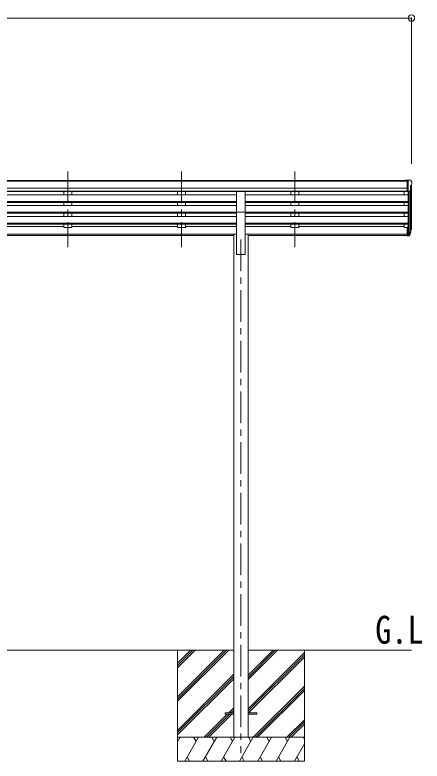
# Model space of a CAD drawing. Units: millimetres, scale not verified. Extents: x -11243 to 11243, y -7760 to 7760.
# Drawn here: x 4380 to 6949, y -4708 to 5 of the extents above; entities that cross this region are included whole.
import ezdxf
from ezdxf.enums import TextEntityAlignment as Align

# ---------------------------------------------------------------- set-up
doc = ezdxf.new("R2010")
doc.units = ezdxf.units.MM
doc.header["$LTSCALE"] = 40
doc.header["$PDMODE"] = 32
doc.header["$PDSIZE"] = 40
doc.linetypes.add('CHAIN1', pattern=[8, 5, -1, 1, -1])
for name, color, linetype, lineweight in [('0-0_0', 7, 'Continuous', 9), ('0-1_本体', 5, 'CHAIN1', 9), ('0-3_ELV2', 4, 'Continuous', 9), ('0-6_OTH_LINE', 6, 'Continuous', 9)]:
    doc.layers.add(name, color=color, linetype=linetype, lineweight=lineweight)
doc.layers.add('0-7_SHAPE', color=7, linetype='Continuous')
doc.styles.add('ＭＳ ゴシック', font='')
doc.styles.get('ＭＳ ゴシック').set_extended_font_data('MS Gothic')

msp = doc.modelspace()

# ---------------------------------------------------------------- linework, layer by layer
at = {"layer": '0-0_0'}
for p, q in [((2951.48, -4008.16), (5761.08, -4008.16)), ((5406.28, -4008.16), (5406.28, -4708.15)), ((5406.28, -4302.33), (5700.46, -4008.16)), ((5406.28, -4316.47), (5714.6, -4008.16)), ((5406.28, -4330.62), (5728.74, -4008.16)), ((5406.28, -4118.49), (5516.61, -4008.16)), ((5406.28, -4104.34), (5502.46, -4008.16)), ((5406.28, -4090.2), (5488.32, -4008.16)), ((5851.48, -4008.16), (6882.28, -4008.16)), ((5851.48, -4193.79), (6037.11, -4008.16)), ((5851.48, -4179.64), (6022.96, -4008.16)), ((5851.48, -4165.5), (6008.82, -4008.16)), ((5851.48, -4377.63), (6206.28, -4022.83)), ((5851.48, -4391.77), (6206.28, -4036.98)), ((5853.74, -4403.66), (6206.28, -4051.12)), ((6206.28, -4008.16), (6206.28, -4708.15)), ((5406.28, -4514.46), (5761.08, -4159.67)), ((5406.28, -4528.61), (5761.08, -4173.81)), ((5406.28, -4542.75), (5761.08, -4187.95)), ((5883.08, -4558.15), (6206.28, -4234.97)), ((5897.23, -4558.15), (6206.28, -4249.11)), ((5911.37, -4558.15), (6206.28, -4263.25)), ((5729.22, -4403.66), (5761.08, -4371.8)), ((5574.72, -4558.15), (5720.22, -4412.66)), ((5588.86, -4558.15), (5734.36, -4412.66)), ((5603, -4558.15), (5748.5, -4412.66)), ((5743.36, -4403.66), (5761.08, -4385.94)), ((5757.5, -4403.66), (5761.08, -4400.08)), ((6095.22, -4558.15), (6206.28, -4447.1)), ((6109.36, -4558.15), (6206.28, -4461.24)), ((6123.5, -4558.15), (6206.28, -4475.38)), ((6206.28, -4558.15), (5406.28, -4558.15)), ((5406.28, -4585.66), (5422.15, -4558.15)), ((5451.02, -4708.15), (5537.62, -4558.15)), ((5522.62, -4584.14), (5507.62, -4558.15)), ((5566.49, -4708.15), (5653.1, -4558.15)), ((5638.09, -4584.14), (5623.09, -4558.15)), ((5681.96, -4708.15), (5768.56, -4558.15)), ((5753.56, -4584.14), (5738.56, -4558.15)), ((5797.43, -4708.15), (5884.03, -4558.15)), ((5869.03, -4584.14), (5854.03, -4558.15)), ((5912.9, -4708.15), (5999.51, -4558.15)), ((5984.5, -4584.14), (5969.5, -4558.15)), ((6028.37, -4708.15), (6114.98, -4558.15)), ((6084.97, -4558.15), (6099.98, -4584.14)), ((6200.44, -4558.15), (6206.28, -4568.25)), ((6143.84, -4708.15), (6206.28, -4600.02)), ((5406.28, -4708.15), (6206.28, -4708.15)), ((5466.02, -4682.18), (5481.02, -4708.15)), ((5581.49, -4682.18), (5596.49, -4708.15)), ((5696.96, -4682.17), (5711.96, -4708.15)), ((5812.43, -4682.17), (5827.43, -4708.15)), ((5927.9, -4682.18), (5942.9, -4708.15)), ((6043.37, -4682.18), (6058.37, -4708.15)), ((6158.84, -4682.18), (6173.84, -4708.15))]:
    msp.add_line(p, q, dxfattribs=at)
at = {"layer": '0-1_本体'}
for p, q in [((4714.28, -983.75), (4714.28, -1461.27)), ((4714.28, -983.75), (4714.28, -1461.27)), ((5430.28, -983.75), (5430.28, -1461.27)), ((5430.28, -983.75), (5430.28, -1461.27)), ((6146.28, -983.75), (6146.28, -1461.27)), ((6146.28, -983.75), (6146.28, -1461.27)), ((5806.28, -1414.59), (5806.28, -4658.16))]:
    msp.add_line(p, q, dxfattribs=at)
at = {"layer": '0-3_ELV2'}
for p, q in [((6855.78, -1041.1), (1856.78, -1041.1)), ((6855.78, -1046.32), (1856.78, -1046.32)), ((6855.78, -1039.5), (6845.78, -1039.58)), ((6845.78, -1041.1), (6845.78, -1039.58)), ((6855.78, -1111.48), (6855.78, -1039.5)), ((6874.28, -1039.5), (6855.78, -1039.5)), ((6862.28, -1112.48), (6862.28, -1039.5)), ((6874.28, -1039.5), (6876.61, -1039.64)), ((6876.28, -1074.01), (6876.28, -1090.29)), ((6881.74, -1070.68), (6876.43, -1073.75)), ((6877.37, -1040.06), (6881.43, -1045.87)), ((6882.28, -1070.07), (6882.28, -1336.51)), ((6884.28, -1048.87), (6884.28, -1049.5)), ((6855.78, -1089.85), (1856.78, -1089.85)), ((6855.78, -1107.7), (1856.78, -1107.7)), ((5778.78, -1110.95), (2933.78, -1110.95)), ((4689.28, -1110.95), (4689.28, -1131.4)), ((4739.28, -1110.95), (4739.28, -1131.4)), ((5405.28, -1110.95), (5405.28, -1131.4)), ((5455.28, -1110.95), (5455.28, -1131.4)), ((5778.78, -1241.93), (5778.78, -1110.13)), ((5778.78, -1110.13), (5833.78, -1110.13)), ((5833.78, -1241.93), (5833.78, -1110.13)), ((6855.78, -1111.05), (5833.78, -1111.05)), ((6121.28, -1110.95), (6121.28, -1131.4)), ((6171.28, -1110.95), (6171.28, -1131.4)), ((6837.28, -1110.95), (6837.28, -1131.4)), ((6855.78, -1111.48), (6862.28, -1111.48)), ((6862.28, -1112.48), (6867.48, -1112.16)), ((6862.28, -1112.48), (6862.28, -1336.88)), ((6868.27, -1112.01), (6868.28, -1381.66)), ((6869.9, -1110.67), (6878.9, -1095.08)), ((6877.3, -1097.84), (6877.3, -1363.22)), ((5778.78, -1131.4), (2933.78, -1131.4)), ((5778.78, -1173.28), (2933.78, -1173.28)), ((5778.78, -1174.78), (2933.78, -1174.78)), ((5833.78, -1131.4), (6862.28, -1131.4)), ((5833.78, -1173.28), (6862.28, -1173.28)), ((5833.78, -1174.78), (6862.28, -1174.78)), ((5778.78, -1179.09), (2933.78, -1179.09)), ((5778.78, -1199.89), (2933.78, -1199.89)), ((4689.28, -1179.09), (4689.28, -1199.89)), ((4739.28, -1179.09), (4739.28, -1199.89)), ((5405.28, -1179.09), (5405.28, -1199.89)), ((5455.28, -1179.09), (5455.28, -1199.89)), ((5833.78, -1179.09), (6862.28, -1179.09)), ((5833.78, -1199.89), (6862.28, -1199.89)), ((6121.28, -1179.09), (6121.28, -1199.89)), ((6171.28, -1179.09), (6171.28, -1199.89)), ((6837.28, -1179.09), (6837.28, -1199.89)), ((5778.78, -1241.77), (2933.78, -1241.77)), ((5778.78, -1243.27), (2933.78, -1243.27)), ((5778.78, -1247.59), (2933.78, -1247.59)), ((5778.78, -1268.39), (2933.78, -1268.39)), ((4689.28, -1247.59), (4689.28, -1268.39)), ((4739.28, -1247.59), (4739.28, -1268.39)), ((5405.28, -1247.59), (5405.28, -1268.39)), ((5455.28, -1247.59), (5455.28, -1268.39)), ((5778.78, -1241.93), (5778.78, -1508.16)), ((5778.78, -1241.93), (5833.78, -1241.93)), ((5833.78, -1241.77), (6862.28, -1241.77)), ((5833.78, -1241.93), (5833.78, -1508.16)), ((5833.78, -1243.27), (6862.28, -1243.27)), ((5833.78, -1247.59), (6862.28, -1247.59)), ((5833.78, -1268.39), (6862.28, -1268.39)), ((6121.28, -1247.59), (6121.28, -1268.39)), ((6171.28, -1247.59), (6171.28, -1268.39)), ((6837.28, -1268.39), (6837.28, -1247.59)), ((5778.78, -1310.26), (2933.78, -1310.26)), ((5778.78, -1311.76), (2933.78, -1311.76)), ((5778.78, -1316.08), (2933.78, -1316.08)), ((4689.28, -1316.08), (4689.28, -1337.51)), ((4739.28, -1316.08), (4739.28, -1337.51)), ((5405.28, -1316.08), (5405.28, -1337.51)), ((5455.28, -1316.08), (5455.28, -1337.51)), ((5833.78, -1310.26), (6862.28, -1310.26)), ((5833.78, -1311.76), (6862.28, -1311.76)), ((5833.78, -1316.08), (6862.28, -1316.08)), ((6121.28, -1316.08), (6121.28, -1337.51)), ((6171.28, -1316.08), (6171.28, -1337.51)), ((6837.28, -1316.08), (6837.28, -1337.51)), ((4689.28, -1332.57), (4023.28, -1332.57)), ((4739.28, -1337.51), (4689.28, -1337.51)), ((5405.28, -1332.57), (4739.28, -1332.57)), ((5455.28, -1337.51), (5405.28, -1337.51)), ((5778.78, -1332.57), (5455.28, -1332.57)), ((5833.78, -1332.57), (6121.28, -1332.57)), ((6171.28, -1337.51), (6121.28, -1337.51)), ((6837.28, -1332.57), (6171.28, -1332.57)), ((6837.28, -1337.51), (6855.78, -1337.51)), ((6855.78, -1336.88), (6855.78, -1390.91)), ((6855.78, -1336.88), (6862.28, -1336.88)), ((6862.28, -1336.88), (6862.28, -1391.65)), ((6868.71, -1381.23), (6876.47, -1365.83)), ((6877.91, -1366.18), (6869.72, -1382.36)), ((6880.58, -1349.69), (6877.3, -1356.75)), ((6881.18, -1351.07), (6877.3, -1359.02)), ((6878.87, -1362.34), (6878.53, -1366.75)), ((5761.08, -1379.58), (2951.48, -1379.58)), ((5761.08, -1380.98), (2951.48, -1380.98)), ((5761.08, -1388.67), (2951.48, -1388.67)), ((5761.08, -1379.16), (5761.08, -4558.16)), ((5761.08, -1379.16), (5778.78, -1379.16)), ((5851.48, -1379.16), (5833.78, -1379.16)), ((5851.48, -1379.16), (5851.48, -4558.16)), ((5851.48, -1379.58), (6855.78, -1379.58)), ((5851.48, -1380.98), (6855.78, -1380.98)), ((6855.78, -1388.67), (5851.48, -1388.67)), ((6855.78, -1377.01), (6862.28, -1377.01)), ((6855.78, -1381.89), (6862.28, -1381.89)), ((6855.78, -1390.91), (6862.28, -1390.91)), ((6862.28, -1381.91), (6867.41, -1381.91)), ((6862.28, -1383.72), (6867.12, -1383.72)), ((6862.28, -1391.65), (6867.12, -1391.65)), ((6878.53, -1366.75), (6869.72, -1390.3)), ((5778.78, -1508.16), (5833.78, -1508.16)), ((5706.28, -4403.66), (5706.28, -4412.66)), ((5706.28, -4403.66), (5761.08, -4403.66)), ((5706.28, -4412.66), (5761.08, -4412.66)), ((5851.48, -4403.66), (5906.28, -4403.66)), ((5851.48, -4412.66), (5906.28, -4412.66)), ((5906.28, -4403.66), (5906.28, -4412.66))]:
    msp.add_line(p, q, dxfattribs=at)
for centre, radius, start, end in [((6876.58, -1074.01), 0.3, 120, 180), ((6876.55, -1040.64), 1, 35, 86.5), ((6881.28, -1048.87), 3, 0, 87), ((6877.37, -1066.31), 6.18, 315.00103, 354.2965), ((6682.28, -1049.5), 202, 355.05096, 0), ((6867.3, -1109.17), 3, 273.5, 330), ((6876.58, -1090.29), 0.3, 180, 265.2833), ((6876.3, -1093.58), 3, 330, 85.2833), ((6851.69, -1340.19), 30.41, 341.80266, 352.8448), ((6853.09, -1341.95), 29.53, 342.01856, 353.49194)]:
    msp.add_arc(centre, radius, start, end, dxfattribs=at)
for centre, major_axis, ratio, start_param, end_param in [((6792.36, -1342.29), (88.05, 0), 0.90356, 5.9828017, 6.0168888), ((6877.56, -1362.34), (-1.3, 0), 0.90356, 2.9359903, 4.9130961), ((6791.64, -1346.15), (89.07, 0), 0.90356, 6.0316505, 6.077583), ((6794.41, -1335.71), (-87.93, 4.42), 0.541684, 3.060334, 3.2172517), ((6793.62, -1342.38), (89.06, 1.43), 0.57596, 6.1985533, 6.3701348), ((6867.12, -1381.01), (3, 0), 0.90356, 4.712389, 5.7595865), ((6867.12, -1388.94), (-3, 0), 0.90356, 1.5707963, 2.6179939), ((6867.41, -1380.55), (1.5, 0), 0.90356, 4.712389, 5.7595865)]:
    msp.add_ellipse(centre, major_axis=major_axis, ratio=ratio, start_param=start_param, end_param=end_param, dxfattribs=at)
at = {"layer": '0-6_OTH_LINE'}
for p, q in [((1830.28, -15.3), (6882.28, -15.3)), ((6882.28, -15.3), (6882.28, -936.51))]:
    msp.add_line(p, q, dxfattribs=at)
msp.add_point((6882.28, -15.3), dxfattribs=at)

# ---------------------------------------------------------------- texts
at = {"layer": '0-7_SHAPE', "style": 'ＭＳ ゴシック', "width": 0.85}
msp.add_text('G.L', height=176, dxfattribs=at).set_placement((6653.75, -4019.46), align=Align.BOTTOM_LEFT)

doc.saveas('drawing.dxf')
